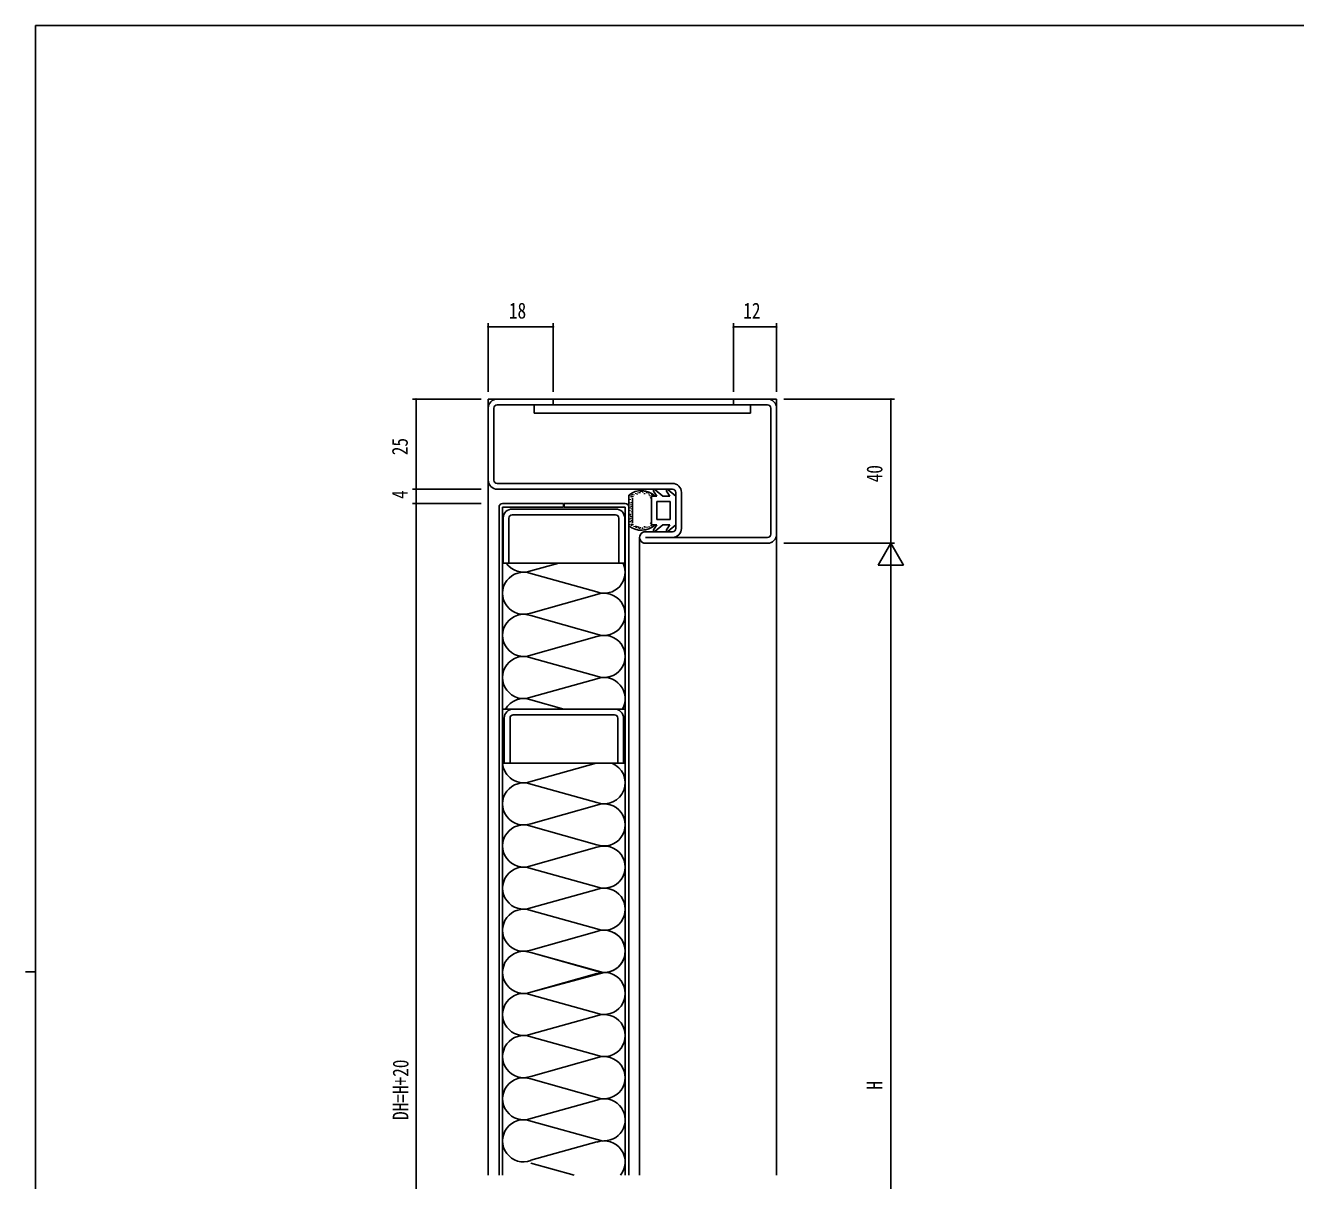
# Model space of a CAD drawing. Units: millimetres, scale not verified. Extents: x -397 to 397, y -282 to 282.
# Drawn here: x -396.7 to -44.4, y -41.1 to 279.3 of the extents above; entities that cross this region are included whole.
import ezdxf
from ezdxf.enums import TextEntityAlignment as Align

# ---------------------------------------------------------------- set-up
doc = ezdxf.new("R2010")
doc.units = ezdxf.units.MM
doc.header["$LTSCALE"] = 2
for name, color, linetype in [('0-2_YKK_11', 7, 'Continuous'), ('0-3_YKK_12', 2, 'Continuous'), ('0-4_YKK_13', 4, 'Continuous'), ('0-6_YKK_D', 6, 'Continuous'), ('0-7_YKK_ZWAK', 7, 'Continuous')]:
    doc.layers.add(name, color=color, linetype=linetype)
doc.styles.add('ＭＳ ゴシック', font='')
doc.styles.get('ＭＳ ゴシック').set_extended_font_data('MS Gothic')

msp = doc.modelspace()

# ---------------------------------------------------------------- linework, layer by layer
at = {"layer": '0-2_YKK_11'}
for p, q in [((-268.317, 153.184), (-268.317, 173.184)), ((-266.717, 173.184), (-266.717, 153.184)), ((-189.918, 138.184), (-189.918, 173.184)), ((-188.318, 173.184), (-188.318, 138.184)), ((-265.817, 152.284), (-217.217, 152.284)), ((-217.217, 150.684), (-265.817, 150.684)), ((-216.317, 139.784), (-216.317, 149.784)), ((-214.717, 149.784), (-214.717, 139.784)), ((-261.667, 145.184), (-232.967, 145.184)), ((-232.967, 143.584), (-261.667, 143.584)), ((-224.717, 138.884), (-217.217, 138.884)), ((-224.717, 137.284), (-190.817, 137.284)), ((-190.818, 135.684), (-224.717, 135.684)), ((-261.367, 89.692), (-233.267, 89.692)), ((-233.267, 88.092), (-261.367, 88.092))]:
    msp.add_line(p, q, dxfattribs=at)
for points in [[(-265.817, 175.684), (-250.317, 175.684), (-250.317, 174.084), (-265.817, 174.084)], [(-190.817, 174.084), (-200.318, 174.084), (-200.318, 175.684), (-190.818, 175.684)], [(-262.567, 142.684), (-262.567, 130.184), (-264.167, 130.184), (-264.167, 142.684)], [(-230.467, 142.684), (-230.467, 130.184), (-232.067, 130.184), (-232.067, 142.684)], [(-262.267, 87.192), (-262.267, 74.692), (-263.867, 74.692), (-263.867, 87.192)], [(-230.767, 87.192), (-230.767, 74.692), (-232.367, 74.692), (-232.367, 87.192)]]:
    msp.add_lwpolyline(points, dxfattribs=at)
for centre, radius, start, end in [((-265.817, 173.184), 2.5, 89.99998, 180.00002), ((-265.817, 173.184), 0.9, 89.99998, 180.00002), ((-190.818, 173.184), 2.5, 360, 89.99998), ((-190.817, 173.184), 0.9, 360, 89.99998), ((-265.817, 153.184), 2.5, 179.99967, 270), ((-265.817, 153.184), 0.9, 180.00002, 270), ((-217.217, 149.784), 2.5, 360, 89.99998), ((-217.217, 149.784), 0.9, 360, 89.99998), ((-261.667, 142.684), 2.5, 90.00001, 179.99999), ((-232.967, 142.684), 2.5, 0.00001, 89.99999), ((-261.667, 142.684), 0.9, 90.00001, 179.99999), ((-232.967, 142.684), 0.9, 0.00001, 89.99999), ((-224.717, 137.284), 1.6, 89.99946, 270), ((-217.217, 139.784), 0.9, 270.00099, 360), ((-217.217, 139.784), 2.5, 270, 360), ((-190.818, 138.184), 2.5, 270, 360), ((-190.817, 138.184), 0.9, 270, 360), ((-261.367, 87.192), 2.5, 89.99999, 179.99997), ((-261.367, 87.192), 0.9, 89.99998, 179.99996), ((-233.267, 87.192), 2.5, 359.99991, 90), ((-233.267, 87.192), 0.9, 359.99995, 89.99999)]:
    msp.add_arc(centre, radius, start, end, dxfattribs=at)
at = {"layer": '0-3_YKK_12'}
for p, q in [((-268.317, 175.684), (-188.318, 175.684)), ((-268.317, 175.68), (-268.317, -39.562)), ((-188.318, 175.684), (-188.318, -39.562)), ((-226.317, 137.284), (-226.317, -39.562))]:
    msp.add_line(p, q, dxfattribs=at)
at = {"layer": '0-4_YKK_13'}
for p, q in [((-255.568, 174.084), (-255.568, 171.784)), ((-195.568, 174.084), (-255.568, 174.084)), ((-195.568, 171.784), (-195.568, 174.084)), ((-255.568, 171.784), (-195.568, 171.784)), ((-229.317, 149.027), (-229.317, 140.541)), ((-229.284, 148.388), (-229.284, 148.588)), ((-229.021, 148.818), (-229.021, 149.018)), ((-228.623, 148.512), (-228.623, 148.712)), ((-228.52, 148.698), (-228.52, 148.898)), ((-228.413, 149.116), (-228.413, 149.316)), ((-228.317, 141.265), (-228.317, 148.303)), ((-228.174, 148.579), (-228.174, 148.779)), ((-227.936, 148.985), (-227.936, 149.185)), ((-227.399, 149.39), (-227.399, 149.59)), ((-227.017, 149.176), (-227.017, 149.376)), ((-226.683, 149.593), (-226.683, 149.793)), ((-226.266, 149.617), (-226.266, 149.817)), ((-226.123, 149.915), (-226.123, 150.115)), ((-225.586, 149.951), (-225.586, 150.151)), ((-225.443, 149.748), (-225.443, 149.948)), ((-224.942, 149.343), (-224.942, 149.543)), ((-224.834, 149.903), (-224.834, 150.103)), ((-224.421, 149.546), (-224.421, 149.746)), ((-223.858, 149.487), (-223.858, 149.687)), ((-223.682, 149.006), (-223.682, 149.206)), ((-223.353, 148.713), (-223.353, 148.913)), ((-221.537, 148.784), (-223.017, 148.784)), ((-223.017, 148.784), (-223.017, 144.784)), ((-222.978, 149.065), (-222.978, 149.265)), ((-221.537, 148.784), (-222.438, 150.132)), ((-219.917, 148.784), (-221.996, 150.528)), ((-217.937, 148.784), (-219.917, 148.784)), ((-217.937, 148.784), (-218.838, 150.132)), ((-216.317, 148.784), (-218.396, 150.528)), ((-216.317, 148.784), (-216.317, 140.784)), ((-265.317, 145.684), (-265.317, -39.562)), ((-247.417, 146.684), (-264.317, 146.684)), ((-264.317, 145.684), (-264.317, -39.562)), ((-264.317, 145.684), (-247.417, 145.684)), ((-247.417, 145.684), (-247.417, 146.684)), ((-247.217, 146.684), (-230.317, 146.684)), ((-247.217, 145.684), (-247.217, 146.684)), ((-230.317, 145.684), (-247.217, 145.684)), ((-230.317, 145.684), (-230.317, -39.562)), ((-229.317, 145.684), (-229.317, -39.562)), ((-228.998, 144.651), (-228.998, 144.851)), ((-228.927, 145.384), (-228.927, 145.584)), ((-228.909, 147.708), (-228.909, 147.908)), ((-228.838, 146.796), (-228.838, 146.996)), ((-228.784, 146.206), (-228.784, 146.406)), ((-228.641, 145.777), (-228.641, 145.977)), ((-228.587, 145.098), (-228.587, 145.298)), ((-228.587, 144.312), (-228.587, 144.512)), ((-228.444, 146.868), (-228.444, 147.068)), ((-223.017, 140.784), (-223.017, 144.784)), ((-217.817, 147.284), (-221.517, 147.284)), ((-221.517, 142.284), (-221.517, 147.284)), ((-217.817, 142.284), (-217.817, 147.284)), ((-229.164, 140.802), (-229.164, 141.002)), ((-229.016, 142.31), (-229.016, 142.51)), ((-228.963, 143.382), (-228.963, 143.582)), ((-228.82, 143.65), (-228.82, 143.85)), ((-228.82, 141.577), (-228.82, 141.777)), ((-228.748, 142.578), (-228.748, 142.778)), ((-228.73, 143.025), (-228.73, 143.225)), ((-228.616, 140.897), (-228.616, 141.097)), ((-228.534, 141.863), (-228.534, 142.063)), ((-228.234, 140.742), (-228.234, 140.942)), ((-217.817, 142.284), (-221.517, 142.284)), ((-228.532, 140.551), (-228.532, 140.751)), ((-227.793, 140.217), (-227.793, 140.417)), ((-227.327, 140.277), (-227.327, 140.477)), ((-227.316, 140.002), (-227.316, 140.202)), ((-227.089, 140.241), (-227.089, 140.441)), ((-226.719, 139.835), (-226.719, 140.035)), ((-226.588, 140.11), (-226.588, 140.31)), ((-226.325, 139.704), (-226.325, 139.904)), ((-226.135, 139.907), (-226.135, 140.107)), ((-225.562, 139.692), (-225.562, 139.892)), ((-225.538, 139.871), (-225.538, 140.071)), ((-225.013, 140.265), (-225.013, 140.465)), ((-224.93, 139.501), (-224.93, 139.701)), ((-224.846, 140.038), (-224.846, 140.238)), ((-224.514, 140.033), (-224.514, 140.233)), ((-224.092, 140.08), (-224.092, 140.28)), ((-223.705, 140.139), (-223.705, 140.339)), ((-223.083, 140.467), (-223.083, 140.667)), ((-221.537, 140.784), (-223.017, 140.784)), ((-221.537, 140.784), (-222.438, 139.436)), ((-219.917, 140.784), (-221.996, 139.04)), ((-217.937, 140.784), (-219.917, 140.784)), ((-217.937, 140.784), (-218.838, 139.436)), ((-216.317, 140.784), (-218.396, 139.04)), ((-264.317, 130.184), (-230.317, 130.184)), ((-248.749, 130.184), (-256.501, 128.011)), ((-238.177, 122.176), (-256.475, 127.303)), ((-238.168, 121.469), (-256.5, 116.329)), ((-238.177, 110.494), (-256.474, 115.621)), ((-238.168, 109.787), (-256.5, 104.647)), ((-238.176, 98.812), (-256.474, 103.94)), ((-238.167, 98.105), (-256.499, 92.965)), ((-247.317, 89.692), (-256.473, 92.258)), ((-264.317, 89.692), (-230.317, 89.692)), ((-264.317, 74.692), (-230.317, 74.692)), ((-238.341, 74.692), (-256.498, 69.602)), ((-238.174, 63.767), (-256.472, 68.894)), ((-238.165, 63.06), (-256.497, 57.92)), ((-238.174, 52.085), (-256.471, 57.212)), ((-238.165, 51.378), (-256.497, 46.238)), ((-238.173, 40.403), (-256.47, 45.53)), ((-238.164, 39.696), (-256.496, 34.556)), ((-238.172, 28.722), (-256.47, 33.849)), ((-238.164, 28.014), (-256.495, 22.874)), ((-238.172, 17.04), (-256.469, 22.167)), ((-236.42, 16.616), (-256.469, 22.167)), ((-236.166, 16.685), (-256.495, 11.192)), ((-238.163, 16.332), (-256.495, 11.192)), ((-238.171, 5.358), (-256.469, 10.485)), ((-238.162, 4.651), (-256.494, -0.489)), ((-238.17, -6.324), (-256.468, -1.197)), ((-238.162, -7.031), (-256.494, -12.171)), ((-238.17, -18.006), (-256.467, -12.879)), ((-238.161, -18.713), (-256.493, -23.853)), ((-236.418, -30.111), (-256.467, -24.56)), ((-238.164, -30.304), (-256.496, -35.444)), ((-244.476, -39.562), (-256.466, -36.242))]:
    msp.add_line(p, q, dxfattribs=at)
for centre, radius, start, end in [((-225.817, 144.784), 5.5, 46.65824, 129.51963), ((-225.817, 144.784), 4.3, 49.37051, 56.2499), ((-222.189, 150.298), 0.3, 49.99756, 213.78886), ((-218.589, 150.298), 0.3, 49.99756, 213.78886), ((-264.317, 145.684), 1, 90, 180), ((-230.317, 145.684), 1, 0, 90), ((-225.817, 144.784), 4.3, 303.7499, 310.62928), ((-225.817, 144.784), 5.5, 230.48036, 313.34175), ((-222.189, 139.27), 0.3, 146.21114, 310.00244), ((-218.589, 139.27), 0.3, 146.21114, 310.00244), ((-258.489, 121.821), 5.841, 69.82429, 289.90799), ((-258.49, 133.502), 5.841, 214.62104, 289.90799), ((-236.171, 127.662), 5.841, 249.91554, 25.58223), ((-236.171, 115.98), 5.841, 249.91554, 109.99924), ((-258.489, 110.139), 5.841, 69.82429, 289.90799), ((-236.17, 104.298), 5.841, 249.91554, 109.99924), ((-258.488, 98.457), 5.841, 69.82429, 289.90799), ((-236.17, 92.616), 5.841, 329.959, 109.99924), ((-258.487, 86.775), 5.841, 69.82429, 150.03781), ((-258.487, 75.093), 5.841, 183.93691, 289.90799), ((-236.168, 69.253), 5.841, 249.91554, 68.63744), ((-258.486, 63.412), 5.841, 69.82429, 289.90799), ((-236.168, 57.571), 5.841, 249.91554, 109.99924), ((-258.486, 51.73), 5.841, 69.82429, 289.90799), ((-236.167, 45.889), 5.841, 249.91554, 109.99924), ((-258.485, 40.048), 5.841, 69.82429, 289.90799), ((-236.166, 34.207), 5.841, 249.91554, 109.99924), ((-258.484, 28.366), 5.841, 69.82429, 289.90799), ((-236.166, 22.525), 5.841, 270, 109.99924), ((-236.166, 22.525), 5.841, 249.91554, 68.63744), ((-258.484, 16.684), 5.841, 69.82429, 289.90799), ((-258.484, 16.684), 5.841, 69.82429, 289.90799), ((-236.165, 10.844), 5.841, 249.91554, 109.99924), ((-258.483, 5.002), 5.841, 69.82429, 289.90799), ((-236.165, -0.838), 5.841, 249.91554, 109.99924), ((-258.483, -6.679), 5.841, 69.82429, 289.90799), ((-236.164, -12.52), 5.841, 249.91554, 109.99924), ((-258.482, -18.361), 5.841, 69.82429, 289.90799), ((-236.163, -24.202), 5.841, 270, 109.99924), ((-258.481, -30.043), 5.841, 69.82429, 289.90799), ((-236.163, -35.884), 5.841, 320.9695, 109.99924)]:
    msp.add_arc(centre, radius, start, end, dxfattribs=at)
at = {"layer": '0-6_YKK_D'}
for p, q in [((-268.317, 177.684), (-268.317, 196.684)), ((-268.317, 195.684), (-250.317, 195.684)), ((-250.317, 177.684), (-250.317, 196.684)), ((-200.318, 177.684), (-200.318, 196.684)), ((-200.318, 195.684), (-188.318, 195.684)), ((-188.318, 177.684), (-188.318, 196.684)), ((-270.317, 175.684), (-289.317, 175.684)), ((-288.317, 175.684), (-288.317, 150.684)), ((-186.318, 175.684), (-155.652, 175.684)), ((-156.652, 175.684), (-156.652, 135.684)), ((-270.317, 150.684), (-289.317, 150.684)), ((-270.317, 150.684), (-289.317, 150.684)), ((-288.317, 150.684), (-288.317, 146.684)), ((-270.317, 146.684), (-289.317, 146.684)), ((-270.317, 146.684), (-289.317, 146.684)), ((-288.317, 146.684), (-288.317, -173.316)), ((-186.318, 135.684), (-155.652, 135.684)), ((-186.318, 135.684), (-155.652, 135.684)), ((-156.652, 135.684), (-160.152, 129.622)), ((-156.652, 135.684), (-156.652, 123.56)), ((-156.652, 135.684), (-153.152, 129.622)), ((-160.152, 129.622), (-153.152, 129.622)), ((-156.652, 128.684), (-156.652, -157.316))]:
    msp.add_line(p, q, dxfattribs=at)
for centre, start, end in [((-268.317, 195.684), 0, 180), ((-268.317, 195.684), 180, 0), ((-250.317, 195.684), 0, 180), ((-250.317, 195.684), 180, 0), ((-200.318, 195.684), 0, 180), ((-200.318, 195.684), 180, 0), ((-188.318, 195.684), 0, 180), ((-188.318, 195.684), 180, 0), ((-288.317, 175.684), 90, 270), ((-288.317, 175.684), 270, 90), ((-156.652, 175.684), 90, 270), ((-156.652, 175.684), 270, 90), ((-288.317, 150.684), 90, 270), ((-288.317, 150.684), 90, 270), ((-288.317, 150.684), 270, 90), ((-288.317, 150.684), 270, 90), ((-288.317, 146.684), 90, 270), ((-288.317, 146.684), 90, 270), ((-288.317, 146.684), 270, 90), ((-288.317, 146.684), 270, 90)]:
    msp.add_arc(centre, 0.106, start, end, dxfattribs=at)
at = {"layer": '0-7_YKK_ZWAK'}
for p, q in [((376.1, 279.3), (-393.9, 279.3)), ((-393.9, -245.7), (-393.9, 279.3)), ((-396.7, 16.8), (-393.9, 16.8))]:
    msp.add_line(p, q, dxfattribs=at)

# ---------------------------------------------------------------- texts
at = {"layer": '0-6_YKK_D', "style": 'ＭＳ ゴシック', "width": 0.8}
for s, p in [('18', (-262.582, 196.684)), ('12', (-197.57, 196.684))]:
    msp.add_text(s, height=4.399, dxfattribs=at).set_placement(p, align=Align.BOTTOM_LEFT)
for s, p in [('25', (-289.317, 160.102)), ('40', (-157.652, 152.59)), ('4', (-289.317, 147.987)), ('DH=H+20', (-289.117, -24.256)), ('H', (-157.652, -15.863))]:
    msp.add_text(s, height=4.399, rotation=90, dxfattribs=at).set_placement(p, align=Align.BOTTOM_LEFT)

doc.saveas('drawing.dxf')
